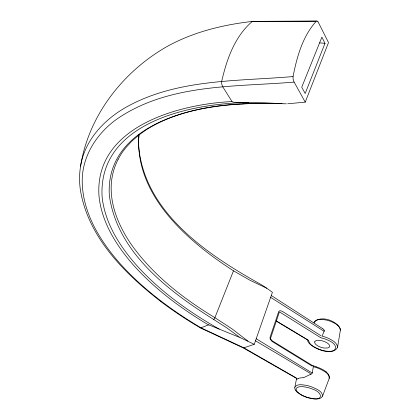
<?xml version="1.0" encoding="UTF-8"?>
<svg xmlns="http://www.w3.org/2000/svg" width="420" height="420" viewBox="0 0 420 420"><rect width="100%" height="100%" fill="white"/><g stroke="black" fill="none" stroke-linecap="round" stroke-linejoin="round"><path stroke-width="0.63" d="M340.41 329.758L340.389 329.201M324.256 330.745A1.643 1.344 18.4 0 1 324.167 331.223L322.067 336.142A30.308 24.77 18.4 0 1 328.23 338.237C331.957 340.158 337.37 342.578 337.533 347.408L340.368 330.183C340.142 325.5 334.798 323.258 331.118 321.547A25.799 21.079 18.4 0 0 326.471 320.114C322.45 319.415 315.751 318.124 313.892 322.991M138.899 135.004C134.468 195.368 187.451 241.101 233.483 270.821L250.1 280.324L266.774 288.246M340.399 329.894L340.368 330.162M312.097 373.317A2.21 1.806 18.4 0 0 312.302 372.781L313.32 366.702A33.479 27.358 18.4 0 1 319.142 368.655C323.032 370.503 329.737 373.485 329.201 378.446L322.544 396.191C322.55 390.92 315.824 388.815 311.829 386.935A31.159 25.463 18.4 0 0 306.343 385.361C302.746 384.919 296.951 383.407 294.835 387.324L296.483 378.971M160.954 301.633C124.383 273.305 87.712 236.864 80.267 189.173A113.311 92.589 18.4 0 1 80.561 166.241C87.995 119.222 118.251 77.879 157.752 52.19A179.424 146.617 18.4 0 1 174.72 42.525C199.038 30.602 225.829 24.418 252.63 21.383M337.528 347.44C332.467 356.312 315.619 349.387 309.498 343.707M294.116 82.1C235.767 86.982 171.89 83.57 120.524 116.629C98.228 130.898 81.427 155.578 82.236 182.742C83.066 213.948 100.648 241.763 120.792 264.432C143.819 289.79 171.623 310.359 200.97 327.815L208.441 324.886C180.878 308.401 154.77 288.965 133.303 264.936C116.461 245.648 101.903 222.684 99.052 196.718C93.576 127.334 177.587 104.16 232.029 101.561L222.584 86.531L221.728 84.026L221.655 81.575C226.627 59.656 234.575 36.677 252.121 21.593L316.234 21.252C302.552 36.451 296.914 56.936 293.05 76.55L293.081 79.044L293.895 81.669L305.235 102.149L287.669 103.777M80.588 166.247C84.871 139.02 105.877 117.752 129.486 105.367C179.534 78.813 238.35 81.291 293.05 76.55M329.201 378.446C330.052 375.842 327.983 373.485 326.119 371.91M200.965 327.815L243.857 347.818L254.263 344.311L272.412 292.283L266.721 288.209C264.857 286.886 263.078 285.731 261.188 284.623C207.701 254.819 144.055 212.541 138.59 145.52A105.819 86.473 18.4 0 1 139.03 134.899L146.26 129.785M305.235 102.149L328.508 42.578L318.155 22.013M325.001 43.323L305.183 93.487L301.739 87.213L321.893 37.144L325.001 43.323L319.583 42.871M233.483 270.821L214.893 317.678A9.072 7.413 18.4 0 1 213.722 319.494M314.265 322.088C320.864 314.958 336.971 320.744 340.368 329.06M322.518 396.265C320.518 399.767 315.525 399.037 312.186 398.685A28.523 23.31 18.4 0 1 302.08 395.414M118.125 159.374L119.768 156.377A97.146 79.385 18.4 0 1 125.622 147.919L131.744 141.225L139.03 134.899M298.09 378.53A5.203 4.253 18.4 0 0 296.856 379.292L296.867 379.297A1.754 1.433 18.4 0 0 295.664 377.638M146.323 129.749C173.849 112.376 206.945 106.344 238.933 104.15M298.237 378.457L298.394 378.399A9.912 8.101 18.4 0 1 300.662 377.895L301.57 377.8A16.837 13.76 18.4 0 1 302.542 377.769M304.059 377.47L304.358 377.344A5.376 4.394 18.4 0 0 304.92 377.039L310.527 374.378A4.494 3.67 18.4 0 0 311.446 373.963M303.755 377.575L302.878 377.753M239.269 104.087L243.18 103.913M242.335 103.955L238.597 104.123C186.002 106.654 105.347 128.499 109.321 195.221C116.975 252.147 168.357 291.018 213.733 319.499L227.183 328.135L240.067 337.575L208.955 324.938M242.613 103.898L244.031 103.871M243.28 103.866L252.53 103.541M244.619 103.798L245.952 103.74M281.468 103.667L264.637 102.79L248.561 102.559C191.352 103.194 97.808 122.262 102.107 196.87C105.005 224.07 120.766 247.884 138.726 267.703C161.826 292.577 189.793 312.438 219.235 329.091M246.582 103.751L249.134 103.651M249.296 103.604L254.221 103.493M252.635 103.498L255.066 103.472M255.308 103.43L255.974 103.42M254.641 103.446L256.757 103.436M256.646 103.404L257.602 103.42M257.313 103.394L260.978 103.378M257.98 103.383L261.823 103.373M252.735 21.378L316.774 21M261.319 103.341L264.359 103.362M286.34 103.798L283.038 103.751M248.561 102.559L234.581 102.27A17.934 14.653 18.4 0 1 234.05 102.202L233.646 102.144A7.088 5.791 18.4 0 1 232.948 102.008A1.979 1.617 18.4 0 1 231.987 101.614M261.986 103.336L265.199 103.362M264.658 103.331L270.254 103.394M265.325 103.331L271.934 103.42M271.257 103.383L270.674 103.373M271.425 103.383L272.774 103.436M272.092 103.394L273.619 103.451M273.845 103.43L274.517 103.446M273.346 103.42L277.825 103.561M275.52 103.467L274.848 103.451M275.688 103.472L277.022 103.509M277.358 103.52L279.505 103.614M278.024 103.541L278.691 103.561M279.027 103.572L280.135 103.635M279.694 103.598L280.555 103.651M280.366 103.619L281.369 103.661M282.828 103.74L281.032 103.645M316.06 366.681L312.27 365.447M281.888 103.693L281.521 103.672M311.514 398.412C323.92 401.168 322.586 392.144 312.286 389.009A28.119 22.979 18.4 0 0 307.387 387.419C303.938 386.836 299.381 385.544 296.441 388.122A2.735 2.236 18.4 0 0 296.042 389.282L297.034 391.514L299.744 393.871A25.226 20.617 18.4 0 0 311.519 398.291M313.656 365.983L313.514 366.14A4.946 4.043 18.4 0 0 313.346 366.623M321.484 337.916L320.707 337.649M240.098 337.591L254.263 344.311M318.061 348.899C314.412 347.219 309.792 345.209 308.669 340.967M320.418 337.517L279.668 312.002L279.284 312.281L270.627 338.105A1.685 1.376 18.4 0 0 270.685 338.777M200.298 327.878L243.101 347.834L295.68 377.885A1.601 1.307 18.4 0 1 296.373 378.599M302.069 395.43L297.544 392.506A12.254 10.012 18.4 0 1 296.751 391.771L295.475 390.159M243.857 347.818L295.675 377.601M255.491 340.788L309.897 373.118L310.527 374.378M276.381 320.948L307.713 339.785M276.308 321.169L307.167 339.712M256.205 338.746L311.288 372.445A3.46 2.83 18.4 0 0 312.302 372.776M312.102 365.348L272.732 341.124A5.261 4.3 18.4 0 1 271.299 339.88L271.058 339.565M312.281 366.182L272.533 341.728A7.077 5.78 18.4 0 1 271.283 340.667L270.181 339.056L270.007 337.459L278.686 311.635C279.51 310.044 281.741 310.973 282.886 311.698L321.011 335.785M270.643 297.36L323.237 330.75A2.651 2.163 18.4 0 0 324.167 331.223M271.283 295.522L322.849 328.766M317.515 21.31L317.546 21.336A3.218 2.63 18.4 0 1 318.05 21.877M307.944 339.953L308.317 340.3M247.952 341.108L231.882 328.781L214.893 317.678C182.695 298.158 152.056 274.428 130.436 243.206C119.374 226.706 110.906 207.433 111.164 187.241A93.828 76.671 18.4 0 1 118.109 159.364M322.938 328.85L323.447 329.322A3.008 2.457 18.4 0 1 324.019 329.999M252.126 21.593A1.15 0.94 18.4 0 1 252.315 21.473M308.453 340.478A1.286 1.05 18.4 0 1 308.637 340.82M318.061 348.894A27.227 22.25 18.4 0 0 324.324 350.742C337.633 353.808 339.764 344.652 327.327 339.885A27.358 22.355 18.4 0 0 321.778 338M208.435 324.865A1.412 1.15 18.4 0 1 208.929 324.949M324.082 330.12A1.99 1.628 18.4 0 1 324.245 330.619M312.018 373.443A2.798 2.284 18.4 0 1 311.572 373.863M295.507 390.149A5.303 4.331 18.4 0 1 294.788 387.319M309.519 343.623A7.97 6.515 18.4 0 1 307.398 340.001M316.029 366.796A26.029 21.268 18.4 0 1 326.198 371.831M270.989 339.455A3.523 2.882 18.4 0 1 270.753 339.024L270.753 339.024A2.557 2.09 18.4 0 1 270.664 338.782M200.282 327.826A356.213 291.076 18.4 0 1 160.928 301.66M316.911 21.005A0.898 0.73 18.4 0 1 317.373 21.231M314.632 341.854C314.538 344.526 317.704 345.823 319.725 346.815A14.805 12.096 18.4 0 0 324.429 348.065L327.868 347.949L329.574 346.868A2.047 1.67 18.4 0 0 329.747 346.28C329.375 343.707 326.498 342.526 324.408 341.555A15.44 12.616 18.4 0 0 321.662 340.694C319.442 340.337 316.024 339.533 314.632 341.854"/></g></svg>
